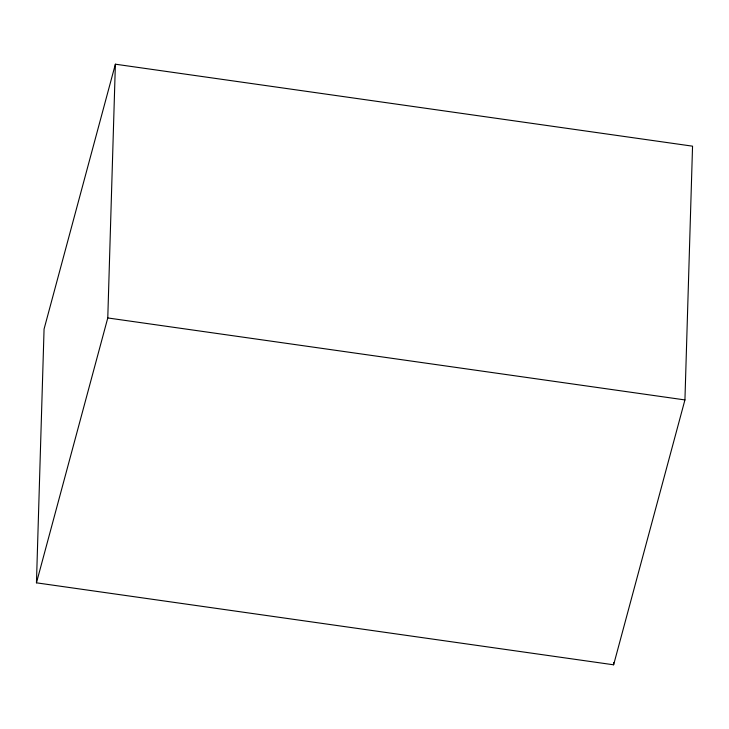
<?xml version="1.0" encoding="UTF-8"?>
<svg xmlns="http://www.w3.org/2000/svg" width="729" height="729" viewBox="0 0 729 729"><rect width="100%" height="100%" fill="white"/><g stroke="black" fill="none" stroke-linecap="round" stroke-linejoin="round"><path stroke-width="1.09" d="M36.45 582.826L44.068 329.071L115.382 64.198L692.55 146.174L684.932 399.929L613.618 664.802L36.45 582.826L107.774 317.953L115.382 64.198M613.618 664.802L613.681 662.524M107.774 317.953L684.932 399.929"/></g></svg>
